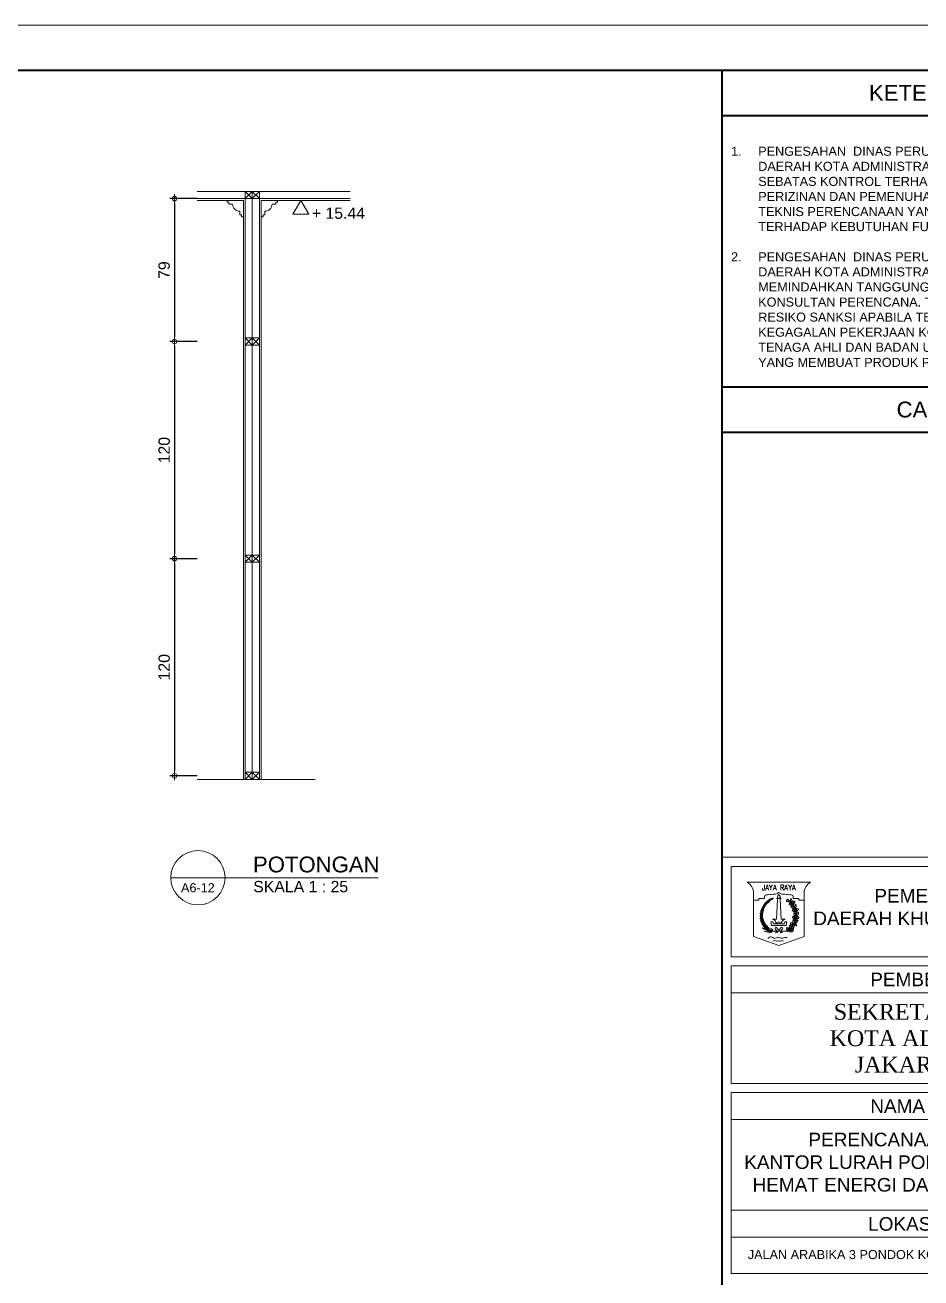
# Model space of a CAD drawing. Header units: millimetres. Extents: x -11 to 1625, y -267 to 180.
# Drawn here: x 968.81 to 988.61, y -19.7 to 8 of the extents above; entities that cross this region are included whole.
import ezdxf
from ezdxf.enums import TextEntityAlignment as Align

# ---------------------------------------------------------------- set-up
doc = ezdxf.new("R2010")
doc.units = ezdxf.units.MM
for name, color, linetype, lineweight in [('ars', 11, 'Continuous', 5), ('GRS KOP', 1, 'Continuous', 35), ('kop', 7, 'Continuous', 20), ('lan', 7, 'Continuous', 15), ('not', 7, 'Continuous', 20), ('PARTISI', 190, 'Continuous', 9), ('pla', 213, 'Continuous', 15), ('u', 6, 'Continuous', 20)]:
    doc.layers.add(name, color=color, linetype=linetype, lineweight=lineweight)
doc.styles.add('BARU', font='complex.shx')
doc.styles.add('S', font='SIMPLEX', dxfattribs={"width": 1.1})
doc.styles.get("Standard").update_dxf_attribs({"font": 'ARIALUNI.TTF'})
doc.dimstyles.new('SK-25', dxfattribs={"dimtxt": 0.25, "dimasz": 0.1, "dimexe": 0.1, "dimexo": 0, "dimgap": 0.1, "dimtad": 1, "dimdec": 0, "dimlfac": 25, "dimzin": 12, "dimdsep": 46, "dimtxsty": 'Standard', "dimblk": 'BULAT', "dimcen": 0.1, "dimclrd": 256, "dimadec": 0, "dimazin": 3, "dimtfac": 1, "dimtdec": 0, "dimtofl": 0, "dimtmove": 0, "dimatfit": 3, "dimldrblk": 'BULAT', "dimfxl": 0, "dimtolj": 1, "dimtzin": 0, "dimarcsym": 0})

# ---------------------------------------------------------------- blocks, each defined once
blk = doc.blocks.new('kop')
at = {"layer": 'ars'}
for p, q in [((74.521, 35.599), (74.496, 35.614)), ((74.534, 35.595), (74.538, 35.581)), ((74.578, 35.526), (74.553, 35.541)), ((74.578, 35.526), (74.581, 35.555)), ((74.6, 35.468), (74.612, 35.457)), ((74.614, 35.467), (74.614, 35.452)), ((74.621, 35.202), (74.607, 35.228)), ((74.634, 35.366), (74.615, 35.388)), ((74.621, 35.202), (74.64, 35.225)), ((74.631, 35.289), (74.635, 35.273)), ((74.634, 35.366), (74.643, 35.394)), ((74.642, 35.304), (74.637, 35.29)), ((74.472, 34.989), (74.502, 34.992)), ((74.537, 35.048), (74.537, 35.078)), ((74.552, 35.066), (74.578, 35.081))]:
    blk.add_line(p, q, dxfattribs=at)
for centre, radius, start, end in [((74.278, 35.315), 0.405, 114.0856, 237.6325), ((73.923, 35.456), 0.0488, 158.8649, 223.3262), ((73.842, 35.44), 0.0488, 338.8649, 43.3262), ((73.873, 35.469), 0.0488, 287.1453, 351.6066), ((73.935, 35.415), 0.0488, 107.1453, 171.6066), ((73.942, 35.493), 0.0488, 150.2996, 214.761), ((73.859, 35.489), 0.0488, 330.2996, 34.761), ((73.948, 35.451), 0.0488, 98.58, 163.0414), ((73.894, 35.513), 0.0488, 278.58, 343.0414), ((73.961, 35.528), 0.0488, 145.7989, 210.2603), ((73.879, 35.531), 0.0488, 325.7989, 30.2603), ((73.916, 35.552), 0.0488, 274.0793, 338.5407), ((73.965, 35.485), 0.0488, 94.0793, 158.5407), ((73.985, 35.56), 0.0488, 139.3679, 203.8292), ((73.904, 35.572), 0.0488, 319.3679, 23.8292), ((73.984, 35.517), 0.0488, 87.6483, 152.1096), ((73.943, 35.589), 0.0488, 267.6483, 332.1096), ((74.012, 35.589), 0.0488, 133.8416, 198.303), ((73.932, 35.609), 0.0488, 313.8416, 18.303), ((74.007, 35.547), 0.0488, 82.122, 146.5834), ((73.973, 35.622), 0.0488, 262.122, 326.5834), ((74.036, 35.612), 0.0439, 126.6239, 191.0853), ((73.967, 35.639), 0.0439, 306.6239, 11.0853), ((74.026, 35.575), 0.0439, 74.9043, 139.3657), ((74.005, 35.646), 0.0439, 254.9043, 319.3657), ((74, 35.656), 0.0352, 303.961, 8.4223), ((74.054, 35.632), 0.0352, 123.961, 188.4223), ((74.045, 35.603), 0.0352, 72.2414, 136.7027), ((74.03, 35.66), 0.0352, 252.2414, 316.7027), ((74.027, 35.676), 0.0352, 297.7406, 2.2019), ((74.078, 35.647), 0.0352, 117.7406, 182.2019), ((74.066, 35.619), 0.0352, 66.021, 130.4823), ((74.057, 35.677), 0.0352, 246.021, 310.4823), ((74.097, 35.661), 0.0281, 113.4007, 177.862), ((74.058, 35.688), 0.0281, 293.4007, 357.862), ((74.086, 35.64), 0.0281, 61.6811, 126.1424), ((74.082, 35.687), 0.0281, 241.6811, 306.1424), ((74.082, 35.701), 0.0281, 293.4007, 357.862), ((74.121, 35.674), 0.0281, 113.4007, 177.862), ((74.11, 35.653), 0.0281, 61.6811, 126.1424), ((74.106, 35.7), 0.0281, 241.6811, 306.1424), ((74.117, 35.713), 0.0281, 260.9368, 325.3982), ((74.136, 35.669), 0.0281, 80.9368, 145.3982), ((74.232, 35.315), 0.405, 302.3675, 44.4851), ((74.485, 35.674), 0.0613, 235.5154, 280.6207), ((74.445, 35.613), 0.0507, 1.4248, 71.624), ((74.541, 35.601), 0.0613, 235.5154, 280.6207), ((74.589, 35.652), 0.0795, 151.1819, 225.9956), ((74.502, 35.54), 0.0507, 1.4248, 71.624), ((74.526, 35.44), 0.0795, 20.9123, 95.7261), ((74.592, 35.547), 0.0795, 200.9123, 275.7261), ((74.464, 35.633), 0.0795, 331.1819, 45.9956), ((74.611, 35.596), 0.0507, 162.5946, 232.7938), ((74.538, 35.6), 0.0613, 313.598, 358.7033), ((74.684, 35.504), 0.0795, 133.1999, 208.0136), ((74.559, 35.525), 0.0795, 313.1999, 28.0136), ((73.816, 35.253), 0.061, 2.2926, 66.7539), ((73.901, 35.312), 0.061, 182.2926, 246.7539), ((73.829, 35.191), 0.061, 12.6628, 77.1241), ((73.902, 35.264), 0.061, 192.6628, 257.1241), ((73.906, 35.362), 0.061, 172.3995, 236.8608), ((73.812, 35.319), 0.061, 352.3995, 56.8608), ((73.907, 35.225), 0.061, 200.2151, 264.6765), ((73.844, 35.143), 0.061, 20.2151, 84.6765), ((73.916, 35.414), 0.061, 164.619, 229.0804), ((73.817, 35.384), 0.061, 344.619, 49.0804), ((73.933, 35.316), 0.061, 120.6799, 185.1412), ((73.842, 35.364), 0.061, 300.6799, 5.1412), ((73.936, 35.271), 0.061, 130.573, 195.0343), ((73.852, 35.424), 0.061, 292.8994, 357.3608), ((73.937, 35.365), 0.061, 112.8994, 177.3608), ((73.837, 35.302), 0.061, 310.573, 15.0343), ((73.943, 35.23), 0.061, 140.9432, 205.4045), ((73.841, 35.243), 0.061, 320.9432, 25.4045), ((73.957, 35.19), 0.061, 140.9432, 205.4045), ((73.854, 35.203), 0.061, 320.9432, 25.4045), ((73.974, 35.153), 0.061, 146.9028, 211.3642), ((73.871, 35.155), 0.061, 326.9028, 31.3642), ((74.644, 35.186), 0.0795, 153.0891, 227.9029), ((74.627, 35.286), 0.0613, 205.6201, 250.7254), ((74.52, 35.163), 0.0795, 333.0891, 47.9029), ((74.623, 35.449), 0.0613, 217.2288, 262.3342), ((74.663, 35.361), 0.0795, 171.1641, 245.9779), ((74.552, 35.301), 0.0795, 351.1641, 65.9779), ((74.566, 35.403), 0.0507, 343.1383, 53.3375), ((74.562, 35.252), 0.0507, 331.5296, 41.7288), ((74.602, 35.228), 0.0795, 271.02, 345.8338), ((74.68, 35.129), 0.0795, 91.02, 165.8338), ((74.682, 35.427), 0.0507, 150.0679, 220.2671), ((74.688, 35.241), 0.0507, 128.2781, 198.4773), ((74.63, 35.285), 0.0613, 279.2815, 324.3868), ((74.721, 35.315), 0.0795, 113.3027, 188.1164), ((74.611, 35.377), 0.0795, 293.3027, 8.1164), ((74.611, 35.447), 0.0613, 301.0712, 346.1766), ((73.921, 35.183), 0.061, 206.1601, 270.6214), ((73.867, 35.095), 0.061, 26.1601, 90.6214), ((73.941, 35.145), 0.061, 208.508, 272.9693), ((73.891, 35.055), 0.061, 28.508, 92.9693), ((73.921, 35.015), 0.061, 40.0311, 104.4924), ((73.953, 35.113), 0.061, 220.0311, 284.4924), ((73.956, 34.978), 0.061, 49.2006, 113.662), ((73.971, 35.08), 0.061, 229.2006, 293.662), ((73.997, 35.115), 0.061, 146.6953, 211.1566), ((73.893, 35.117), 0.061, 326.6953, 31.1566), ((74.021, 35.084), 0.061, 144.8635, 209.3249), ((73.918, 35.089), 0.061, 324.8635, 29.3249), ((73.99, 34.949), 0.061, 44.4223, 108.8836), ((74.014, 35.049), 0.061, 224.4223, 288.8836), ((74.049, 35.054), 0.061, 144.4903, 208.9516), ((73.946, 35.059), 0.061, 324.4903, 28.9516), ((74.08, 35.031), 0.061, 156.1803, 220.6416), ((73.978, 35.016), 0.061, 336.1803, 40.6416), ((74.567, 35.052), 0.0795, 137.1076, 211.9214), ((74.441, 35.064), 0.0795, 317.1076, 31.9214), ((74.547, 34.969), 0.0507, 83.4432, 153.6424), ((74.537, 35.042), 0.0613, 234.4466, 279.5519), ((74.569, 34.993), 0.0612, 69.8962, 144.7099), ((74.541, 35.085), 0.0612, 249.8962, 324.7099), ((74.582, 35.119), 0.0613, 176.9872, 222.0926), ((74.509, 35.12), 0.0507, 302.8967, 13.0959), ((74.629, 35.078), 0.0507, 106.5818, 176.781), ((74.591, 35.141), 0.0613, 257.5851, 302.6905)]:
    blk.add_arc(centre, radius, start, end, dxfattribs=at)
at = {"layer": 'ars', "color": 11}
for centre, radius, start, end in [((74.491, 34.995), 0.0613, 158.8696, 203.9749), ((74.422, 35.02), 0.0507, 284.779, 354.9783), ((74.44, 34.986), 0.016, 270, 302.3675)]:
    blk.add_arc(centre, radius, start, end, dxfattribs=at)
at = {"layer": 'ars'}
for points, start_tangent, end_tangent in [([(74.461, 35.651), (74.466, 35.634), (74.45, 35.624), (74.429, 35.623), (74.426, 35.64), (74.439, 35.661), (74.444, 35.672), (74.461, 35.663), (74.461, 35.651)], (0.714442, -0.699695), (0.714442, -0.699695)), ([(74.518, 35.578), (74.523, 35.561), (74.507, 35.551), (74.486, 35.55), (74.483, 35.567), (74.496, 35.588), (74.501, 35.599), (74.518, 35.589), (74.518, 35.578)], (0.714442, -0.699695), (0.714442, -0.699695)), ([(74.594, 35.435), (74.593, 35.416), (74.574, 35.412), (74.555, 35.418), (74.556, 35.435), (74.576, 35.451), (74.584, 35.459), (74.597, 35.445), (74.594, 35.435)], (0.458819, -0.88853), (0.458819, -0.88853)), ([(74.571, 35.605), (74.582, 35.591), (74.6, 35.598), (74.612, 35.615), (74.601, 35.627), (74.576, 35.629), (74.564, 35.631), (74.562, 35.612), (74.571, 35.605)], (0.149901, -0.988701), (0.149901, -0.988701)), ([(74.644, 35.445), (74.652, 35.429), (74.671, 35.432), (74.687, 35.445), (74.678, 35.46), (74.654, 35.467), (74.643, 35.472), (74.637, 35.453), (74.644, 35.445)], (-0.068112, -0.997678), (-0.068112, -0.997678)), ([(74.596, 35.277), (74.591, 35.26), (74.572, 35.259), (74.554, 35.269), (74.559, 35.285), (74.581, 35.297), (74.591, 35.303), (74.601, 35.287), (74.596, 35.277)], (0.270637, -0.962681), (0.270637, -0.962681)), ([(74.66, 35.272), (74.661, 35.253), (74.68, 35.25), (74.699, 35.256), (74.697, 35.273), (74.677, 35.288), (74.669, 35.297), (74.656, 35.282), (74.66, 35.272)], (-0.433585, -0.901113), (-0.433585, -0.901113)), ([(74.463, 35.013), (74.447, 35.004), (74.433, 35.018), (74.428, 35.037), (74.443, 35.045), (74.467, 35.037), (74.479, 35.034), (74.474, 35.016), (74.463, 35.013)], (-0.515761, -0.856733), (-0.515761, -0.856733)), ([(74.551, 35.127), (74.539, 35.113), (74.521, 35.122), (74.51, 35.139), (74.522, 35.151), (74.547, 35.151), (74.559, 35.152), (74.56, 35.133), (74.551, 35.127)], (-0.223771, -0.974642), (-0.223771, -0.974642)), ([(74.549, 35.011), (74.537, 34.997), (74.548, 34.981), (74.566, 34.972), (74.576, 34.985), (74.573, 35.01), (74.573, 35.022), (74.554, 35.021), (74.549, 35.011)], (-0.942817, -0.33331), (-0.942817, -0.33331)), ([(74.614, 35.117), (74.608, 35.1), (74.624, 35.089), (74.645, 35.088), (74.649, 35.104), (74.636, 35.126), (74.631, 35.137), (74.614, 35.128), (74.614, 35.117)], (-0.735998, -0.676983), (-0.735998, -0.676983))]:
    blk.add_spline(points, degree=3, dxfattribs=dict(at, start_tangent=start_tangent, end_tangent=end_tangent))
for points in [[(74.445, 34.97), (74.47, 34.975), (74.522, 34.973), (74.56, 34.955)], [(74.445, 34.97), (74.468, 34.959), (74.518, 34.947), (74.56, 34.955)]]:
    blk.add_spline(points, degree=3, dxfattribs=at)
at = {"layer": 'GRS KOP'}
for p, q in [((73, 1), (73, 54)), ((73, 53), (83, 53)), ((73, 47), (83, 47)), ((73, 46), (83, 46))]:
    blk.add_line(p, q, dxfattribs=at)
blk.add_lwpolyline([(1, 54), (83, 54), (83, 1), (1, 1)], close=True, dxfattribs=at)
at = {"layer": 'kop', "color": 7}
for p, q in [((84, 55), (0, 55)), ((74.205, 35.69), (74.305, 35.69)), ((74.225, 35.67), (74.205, 35.23)), ((74.235, 35.698), (74.275, 35.698)), ((74.285, 35.67), (74.305, 35.23)), ((74.124, 35.23), (74.124, 35.228)), ((74.124, 35.23), (74.205, 35.23)), ((74.124, 35.228), (74.129, 35.228)), ((74.305, 35.23), (74.386, 35.23)), ((74.381, 35.228), (74.386, 35.228)), ((74.386, 35.23), (74.386, 35.228)), ((74.075, 35.17), (74.124, 35.17)), ((74.075, 35.17), (74.095, 35.09)), ((74.095, 35.09), (74.415, 35.09)), ((74.124, 35.17), (74.134, 35.13)), ((74.134, 35.13), (74.376, 35.13)), ((74.195, 35.15), (74.235, 35.15)), ((74.275, 35.15), (74.315, 35.15)), ((74.376, 35.13), (74.386, 35.17)), ((74.386, 35.17), (74.435, 35.17)), ((74.415, 35.09), (74.435, 35.17))]:
    blk.add_line(p, q, dxfattribs=at)
at = {"layer": 'kop'}
for p, q in [((83, 36.6), (73, 36.6)), ((73.2, 34.4), (73.2, 36.4)), ((82.8, 36.4), (73.2, 36.4)), ((82.8, 34.4), (73.2, 34.4)), ((73.2, 31.6), (73.2, 34.2)), ((82.8, 34.2), (73.2, 34.2)), ((82.8, 33.6), (73.2, 33.6)), ((82.8, 31.6), (73.2, 31.6)), ((73.2, 27.4), (73.2, 31.4)), ((82.8, 31.4), (73.2, 31.4)), ((82.8, 30.8), (73.2, 30.8)), ((82.8, 28.8), (73.2, 28.8)), ((82.8, 28.2), (73.2, 28.2)), ((82.8, 27.4), (73.2, 27.4))]:
    blk.add_line(p, q, dxfattribs=at)
at = {"layer": 'kop', "color": 5}
for p, q in [((74.955, 36.05), (73.555, 36.05)), ((73.695, 35.81), (73.695, 34.85)), ((74.815, 35.81), (74.815, 34.85)), ((73.695, 35.65), (73.815, 35.65)), ((73.815, 35.69), (73.815, 35.65)), ((73.815, 35.69), (73.935, 35.69)), ((73.935, 35.73), (73.935, 35.69)), ((74.575, 35.73), (74.575, 35.69)), ((74.695, 35.69), (74.575, 35.69)), ((74.695, 35.69), (74.695, 35.65)), ((74.815, 35.65), (74.695, 35.65)), ((74.225, 34.95), (74.171, 35.022)), ((74.255, 34.986), (74.203, 35.046)), ((74.225, 34.95), (74.21, 34.93)), ((74.255, 34.986), (74.307, 35.046)), ((74.285, 34.95), (74.339, 35.022)), ((74.285, 34.95), (74.3, 34.93)), ((73.695, 34.85), (74.255, 34.65)), ((74.255, 34.65), (74.815, 34.85))]:
    blk.add_line(p, q, dxfattribs=at)
at = {"layer": 'kop', "color": 7}
for points in [[(74.235, 35.698), (74.233, 35.701), (74.231, 35.704), (74.229, 35.707), (74.228, 35.71), (74.227, 35.713), (74.227, 35.715), (74.226, 35.718), (74.226, 35.72), (74.226, 35.723), (74.226, 35.725), (74.226, 35.728), (74.226, 35.731), (74.226, 35.733), (74.227, 35.736), (74.228, 35.738), (74.229, 35.741), (74.23, 35.743), (74.232, 35.746), (74.234, 35.749), (74.236, 35.753), (74.24, 35.758), (74.244, 35.763), (74.249, 35.77), (74.255, 35.778)], [(74.275, 35.698), (74.277, 35.701), (74.279, 35.704), (74.281, 35.707), (74.282, 35.71), (74.283, 35.713), (74.283, 35.715), (74.284, 35.718), (74.284, 35.72), (74.284, 35.723), (74.284, 35.725), (74.284, 35.728), (74.284, 35.731), (74.284, 35.733), (74.283, 35.736), (74.282, 35.738), (74.281, 35.741), (74.28, 35.743), (74.278, 35.746), (74.276, 35.749), (74.274, 35.753), (74.27, 35.758), (74.266, 35.763), (74.261, 35.77), (74.255, 35.778)]]:
    blk.add_lwpolyline(points, dxfattribs=at)
at = {"layer": 'kop', "color": 1}
blk.add_lwpolyline([(74.07, 34.97), (74.44, 34.97)], close=True, dxfattribs=at)
at = {"layer": 'kop', "color": 5}
for points in [[(74.21, 34.97), (74.18, 34.93)], [(74.3, 34.97), (74.33, 34.93)]]:
    blk.add_lwpolyline(points, dxfattribs=at)
for centre, radius, start, end in [((73.419, 35.81), 0.276, 0, 60.5129), ((75.091, 35.81), 0.276, 119.4871, 180), ((73.975, 35.73), 0.04, 90, 180), ((74.535, 35.73), 0.04, 0, 90), ((74.187, 35.034), 0.02, 36.8699, 216.8699), ((74.323, 35.034), 0.02, 323.1301, 143.1301)]:
    blk.add_arc(centre, radius, start, end, dxfattribs=at)
at = {"layer": 'kop', "color": 7}
for centre, radius, start, end in [((74.198, 35.663), 0.0283, 15, 75), ((74.312, 35.663), 0.0283, 105, 165), ((74.079, 35.119), 0.12, 15, 65.3894), ((74.431, 35.119), 0.12, 114.6106, 165), ((74.255, 35.15), 0.02, 0, 180)]:
    blk.add_arc(centre, radius, start, end, dxfattribs=at)
at = {"layer": 'kop', "color": 1}
blk.add_arc((74.07, 34.986), 0.016, 237.6325, 270, dxfattribs=at)
at = {"layer": 'kop', "color": 5}
for points in [[(74.255, 35.83), (74.232, 35.807), (74.2, 35.793), (74.12, 35.782), (74.046, 35.777), (73.975, 35.77)], [(74.255, 35.83), (74.278, 35.807), (74.31, 35.793), (74.39, 35.782), (74.464, 35.777), (74.535, 35.77)], [(74.023, 34.99), (74.006, 34.984), (73.974, 34.992), (73.925, 35.01), (73.891, 35.041)], [(74.038, 34.971), (74.016, 34.967), (73.997, 34.959), (73.964, 34.956), (73.932, 34.964)], [(74.082, 34.965), (74.066, 34.956), (74.034, 34.952), (74.006, 34.952), (73.992, 34.948)], [(74.125, 34.97), (74.104, 34.959), (74.093, 34.947), (74.051, 34.932), (74.033, 34.937)], [(74.113, 34.984), (74.085, 34.986), (74.071, 34.993), (74.051, 34.993)], [(74.125, 34.97), (74.112, 34.996), (74.085, 35.02), (74.081, 35.031)], [(74.015, 34.807), (74.089, 34.844), (74.162, 34.807), (74.249, 34.833), (74.326, 34.809), (74.4, 34.83), (74.45, 34.817)], [(74.12, 34.747), (74.16, 34.759), (74.204, 34.744), (74.255, 34.753), (74.3, 34.744), (74.332, 34.758), (74.357, 34.749)]]:
    blk.add_spline(points, degree=3, dxfattribs=at)
at = {"layer": 'kop'}
for s, height, p in [('KETERANGAN ', 0.35, (78, 53.5)), ('CATATAN', 0.35, (78, 46.5)), ('PEMERINTAH PROVINSI', 0.29998, (78.8, 35.75)), ('DAERAH KHUSUS IBUKOTA JAKARTA', 0.29998, (78.8, 35.25)), ('PEMBERI TUGAS', 0.3, (78, 33.9)), ('NAMA KEGIATAN', 0.3, (78, 31.1)), ('LOKASI / ALAMAT', 0.3, (78, 28.5)), ('JALAN ARABIKA 3 PONDOK KOPI, DURENSAWIT, JAKARTA TIMUR', 0.2, (77.986, 27.8))]:
    blk.add_text(s, height=height, dxfattribs=at).set_placement(p, align=Align.MIDDLE)
at = {"layer": 'kop', "color": 5, "style": 'BARU', "width": 0.9}
blk.add_text('JAYA RAYA', height=0.12, dxfattribs=at).set_placement((74.255, 35.93), align=Align.MIDDLE)
at = {"layer": 'kop', "insert": (73.2, 49.875), "char_height": 0.2, "width": 9.6, "attachment_point": 4}
blk.add_mtext('\\pi-0.6,l0.6,t0.6;1.^IPENGESAHAN  DINAS PERUMAHAN DAN GEDUNG PEMERINTAH DAERAH KOTA ADMINISTRASI JAKARTA TIMUR ADALAH HANYA SEBATAS KONTROL TERHADAP KESESUAIAN DENGAN REGULASI PERIZINAN DAN PEMENUHAN TERHADAP STANDAR DAN KAIDAH TEKNIS PERENCANAAN YANG BERLAKU, SERTA PEMENUHAN TERHADAP KEBUTUHAN FUNGSI BANGUNAN.\\P\\P2.^IPENGESAHAN  DINAS PERUMAHAN DAN GEDUNG PEMERINTAH DAERAH KOTA ADMINISTRASI JAKARTA TIMUR, TIDAK MEMINDAHKAN TANGGUNG JAWAB PROFESI SEBAGAI KONSULTAN PERENCANA. TANGGUNG JAWAB PROFESI DAN RESIKO SANKSI APABILA TERJADI KEGAGALAN BANGUNAN ATAU KEGAGALAN PEKERJAAN KONSTRUKSI TETAP MELEKAT PADA TENAGA AHLI DAN BADAN USAHA KONSULTAN PERENCANA YANG MEMBUAT PRODUK PERENCANAAN.', dxfattribs=at)
at = {"layer": 'kop', "insert": (74.033, 33.359), "char_height": 0.35, "attachment_point": 1, "style": 'BARU'}
blk.add_mtext_dynamic_manual_height_columns('\\pi1.4375;{\\fRomantic|b0|i0|c2|p2;SEKRETARIAT KOTA\\P\\pi1.3461;KOTA ADMINISTRASI\\P\\pi1.9027;JAKARTA TIMUR}', width=7.94943, gutter_width=1.5, heights=[0], dxfattribs=at)
at = {"layer": 'kop', "insert": (73.464, 30.51), "char_height": 0.3, "attachment_point": 1}
blk.add_mtext_dynamic_manual_height_columns('\\pi1.446;PERENCANAAN REHAB TOTAL \\P\\pi0.026798;KANTOR LURAH PONDOK KOPI BERKONSEP \\P\\pi0.21087;HEMAT ENERGI DAN RAMAH LINGKUNGAN', width=9.06362, gutter_width=1.5, heights=[0], dxfattribs=at)
at = {"layer": 'kop', "style": 'BARU', "flags": 4}
for p, height in [((73.8, 5.4), 0.35), ((80.303, 5.382), 0.25), ((73.8, 4.9), 0.35), ((80.303, 4.882), 0.25), ((73.8, 4.4), 0.35), ((80.303, 4.382), 0.25)]:
    blk.add_attdef('-', p, '', height=height, dxfattribs=at)
at = {"layer": 'kop', "flags": 4}
for tag, p in [('AR-00', (78.057, 2.648)), ('00', (81.238, 2.647))]:
    blk.add_attdef(tag, text='', height=0.35, dxfattribs=at).set_placement(p, align=Align.MIDDLE)
blk = doc.blocks.new('PEILA')
blk.add_lwpolyline([(-0.188, -0.325), (0.188, -0.325), (0, 0)], close=True)
at = {"style": 'S', "width": 1.1, "flags": 4}
blk.add_attdef('CAT', (0.265, -0.289), '', height=0.2, dxfattribs=at)
blk = doc.blocks.new('BULAT')
for p, q in [((-1, 0), (1, 0)), ((0, -1), (0, 1))]:
    blk.add_line(p, q)
blk.add_circle((0, 0), 0.5)
blk = doc.blocks.new('*D2725')
at = {"layer": 'Defpoints', "color": 0, "ltscale": 0.15}
for p in [(972.61, -3.798), (972.11, -8.598), (972.61, -8.598)]:
    blk.add_point(p, dxfattribs=at)
at = {"layer": 'u', "color": 0, "lineweight": -2, "ltscale": 0.15}
for p, q in [((972.61, -3.798), (972.01, -3.798)), ((972.61, -8.598), (972.01, -8.598))]:
    blk.add_line(p, q, dxfattribs=at)
at = {"layer": 'u', "lineweight": -2, "ltscale": 0.15}
blk.add_line((972.11, -3.898), (972.11, -8.498), dxfattribs=at)
at = {"layer": 'u', "lineweight": -2, "ltscale": 0.15, "xscale": 0.1, "yscale": 0.1, "zscale": 0.1}
for p, rotation in [((972.11, -3.798), 90), ((972.11, -8.598), 270)]:
    blk.add_blockref('BULAT', p, dxfattribs=dict(at, rotation=rotation))
at = {"layer": 'u', "color": 0, "ltscale": 0.15, "insert": (971.883, -6.198), "char_height": 0.25, "attachment_point": 5, "rotation": 90}
blk.add_mtext('\\A1;120', dxfattribs=at)
blk = doc.blocks.new('*D2726')
at = {"layer": 'Defpoints', "color": 0, "ltscale": 0.15}
for p in [(972.61, 4.162), (972.11, 1.002), (972.61, 1.002)]:
    blk.add_point(p, dxfattribs=at)
at = {"layer": 'u', "color": 0, "lineweight": -2, "ltscale": 0.15}
for p, q in [((972.61, 4.162), (972.01, 4.162)), ((972.61, 1.002), (972.01, 1.002))]:
    blk.add_line(p, q, dxfattribs=at)
at = {"layer": 'u', "lineweight": -2, "ltscale": 0.15}
blk.add_line((972.11, 4.062), (972.11, 1.102), dxfattribs=at)
at = {"layer": 'u', "lineweight": -2, "ltscale": 0.15, "xscale": 0.1, "yscale": 0.1, "zscale": 0.1}
for p, rotation in [((972.11, 4.162), 90), ((972.11, 1.002), 270)]:
    blk.add_blockref('BULAT', p, dxfattribs=dict(at, rotation=rotation))
at = {"layer": 'u', "color": 0, "ltscale": 0.15, "insert": (971.883, 2.582), "char_height": 0.25, "attachment_point": 5, "rotation": 90}
blk.add_mtext('\\A1;79', dxfattribs=at)
blk = doc.blocks.new('*D2727')
at = {"layer": 'Defpoints', "color": 0, "ltscale": 0.15}
for p in [(972.61, 1.002), (972.11, -3.798), (972.61, -3.798)]:
    blk.add_point(p, dxfattribs=at)
at = {"layer": 'u', "color": 0, "lineweight": -2, "ltscale": 0.15}
for p, q in [((972.61, 1.002), (972.01, 1.002)), ((972.61, -3.798), (972.01, -3.798))]:
    blk.add_line(p, q, dxfattribs=at)
at = {"layer": 'u', "lineweight": -2, "ltscale": 0.15}
blk.add_line((972.11, 0.902), (972.11, -3.698), dxfattribs=at)
at = {"layer": 'u', "lineweight": -2, "ltscale": 0.15, "xscale": 0.1, "yscale": 0.1, "zscale": 0.1}
for p, rotation in [((972.11, 1.002), 90), ((972.11, -3.798), 270)]:
    blk.add_blockref('BULAT', p, dxfattribs=dict(at, rotation=rotation))
at = {"layer": 'u', "color": 0, "ltscale": 0.15, "insert": (971.883, -1.398), "char_height": 0.25, "attachment_point": 5, "rotation": 90}
blk.add_mtext('\\A1;120', dxfattribs=at)
blk = doc.blocks.new('Ndtpd')
blk.add_line((0.747, 0), (-0.747, 0))
blk.add_circle((0, 0), 0.747)
at = {"flags": 4}
for tag, height, p in [('NO', 0.5, (0, 0.148)), ('NOLBR', 0.3, (0, -0.398))]:
    blk.add_attdef(tag, text='', height=height, dxfattribs=at).set_placement(p, align=Align.CENTER)
for tag, p, height in [('NDTPD', (1.516, 0.148), 0.5), ('SKALA', (1.523, -0.398), 0.3)]:
    blk.add_attdef(tag, p, '', height=height, dxfattribs=at)

msp = doc.modelspace()

# ---------------------------------------------------------------- linework, layer by layer
at = {"layer": 'ars'}
for p, q in [((973.6707644, 4.1624623), (973.8307644, 4.3224623)), ((973.6707644, 4.3224623), (973.8307644, 4.1624623)), ((973.8307644, 4.3224623), (973.9907644, 4.1624623)), ((973.8307644, 4.1624623), (973.9907644, 4.3224623)), ((973.6347644, 4.1224623), (972.6103983, 4.1224623)), ((973.6347644, -8.6775377), (973.6347644, 4.1224623)), ((974.0267644, -8.6775377), (974.0267644, 4.1224623)), ((974.0267644, 4.1224623), (975.9971418, 4.1224623)), ((973.6707644, 0.9224623), (973.8307644, 1.0824623)), ((973.6707644, 1.0824623), (973.8307644, 0.9224623)), ((973.8307644, 1.0824623), (973.9907644, 0.9224623)), ((973.8307644, 0.9224623), (973.9907644, 1.0824623)), ((973.6707644, -3.8775377), (973.8307644, -3.7175377)), ((973.6707644, -3.7175377), (973.8307644, -3.8775377)), ((973.8307644, -3.7175377), (973.9907644, -3.8775377)), ((973.8307644, -3.8775377), (973.9907644, -3.7175377)), ((973.6707644, -8.6775377), (973.8307644, -8.5175377)), ((973.6707644, -8.5175377), (973.8307644, -8.6775377)), ((973.8307644, -8.5175377), (973.9907644, -8.6775377)), ((973.8307644, -8.6775377), (973.9907644, -8.5175377))]:
    msp.add_line(p, q, dxfattribs=at)
at = {"layer": 'lan'}
msp.add_line((972.6103983, -8.6775377), (975.2182454, -8.6775377), dxfattribs=at)
for points in [[(973.3147644, 4.0424623), (973.3147644, 4.0824623), (973.2747644, 4.0824623), (973.2747644, 4.1224623), (973.6347644, 4.1224623), (973.6347644, 3.7624623), (973.5947644, 3.7624623), (973.5947644, 3.8024623), (973.5547644, 3.8024623), (973.5547644, 3.8824623, -0.4142135624), (973.3947644, 4.0424623)], [(974.3467644, 4.0424623), (974.3467644, 4.0824623), (974.3867644, 4.0824623), (974.3867644, 4.1224623), (974.0267644, 4.1224623), (974.0267644, 3.7624623), (974.0667644, 3.7624623), (974.0667644, 3.8024623), (974.1067644, 3.8024623), (974.1067644, 3.8824623, 0.4142135624), (974.2667644, 4.0424623)]]:
    msp.add_lwpolyline(points, format="xyb", close=True, dxfattribs=at)
at = {"layer": 'not'}
msp.add_line((973.2276889, -10.8524749), (976.6157103, -10.8524749), dxfattribs=at)
at = {"layer": 'PARTISI'}
for p, q in [((973.6707644, -8.6775377), (973.6707644, 4.3224623)), ((973.6707644, 4.3224623), (973.9907644, 4.3224623)), ((973.8307644, -8.6775377), (973.8307644, 4.3224623)), ((973.9907644, -8.6775377), (973.9907644, 4.3224623)), ((973.6707644, 1.0824623), (973.9907644, 1.0824623)), ((973.6707644, 0.9224623), (973.9907644, 0.9224623)), ((973.6707644, -3.7175377), (973.9907644, -3.7175377)), ((973.6707644, -3.8775377), (973.9907644, -3.8775377)), ((973.6707644, -8.5175377), (973.9907644, -8.5175377))]:
    msp.add_line(p, q, dxfattribs=at)
at = {"layer": 'pla'}
for p, q in [((972.6103983, 4.3224623), (975.9971418, 4.3224623)), ((972.6103983, 4.1624623), (975.9971418, 4.1624623))]:
    msp.add_line(p, q, dxfattribs=at)

# ---------------------------------------------------------------- block references
at = {"layer": 'kop'}
msp.add_blockref('kop', (911.2141622, -47), dxfattribs=at)
at = {"layer": 'not'}
ref = msp.add_blockref('PEILA', (974.9033527, 4.1224623), dxfattribs=dict(at, xscale=0.9237604307034012, yscale=0.9237604307034012, zscale=0.9237604307034012))
ref.add_attrib('CAT', '+ 15.44', (975.1466981, 3.7159104), dxfattribs={"layer": '0', "height": 0.25, "flags": 4})
ref = msp.add_blockref('Ndtpd', (972.6276889, -10.8524749), dxfattribs=dict(at, xscale=0.803212851405533, yscale=0.803212851405533, zscale=0.803212851405533))
ref.add_attrib('NDTPD', 'POTONGAN', (973.8453736, -10.733949), dxfattribs={"layer": '0', "height": 0.35, "flags": 4})
ref.add_attrib('NOLBR', 'A6-12', dxfattribs={"layer": '0', "height": 0.2, "flags": 4}).set_placement((972.6273617, -11.1724448), align=Align.CENTER)
ref.add_attrib('SKALA', 'SKALA 1 : 25', (973.8511736, -11.1724448), dxfattribs={"layer": '0', "height": 0.25, "flags": 4})

# ---------------------------------------------------------------- dimensions: what is measured, and where the dimension line sits
at = {"layer": 'u', "ltscale": 0.15}
for base, p1, p2, picture, middle in [((972.1103983, 1.0024623), (972.6103983, 4.1624623), (972.6103983, 1.0024623), '*D2726', (972.1103983, 2.5824623)), ((972.1103983, -3.7975377), (972.6103983, 1.0024623), (972.6103983, -3.7975377), '*D2727', (972.1103983, -1.3975377)), ((972.1103983, -8.5975377), (972.6103983, -3.7975377), (972.6103983, -8.5975377), '*D2725', (972.1103983, -6.1975377))]:
    dim = msp.add_linear_dim(base=base, p1=p1, p2=p2, angle=270, dimstyle='SK-25', dxfattribs=at)
    dim.commit()
    dim.dimension.update_dxf_attribs({"geometry": picture, "text_midpoint": middle, "dimtype": 160})

doc.saveas('drawing.dxf')
